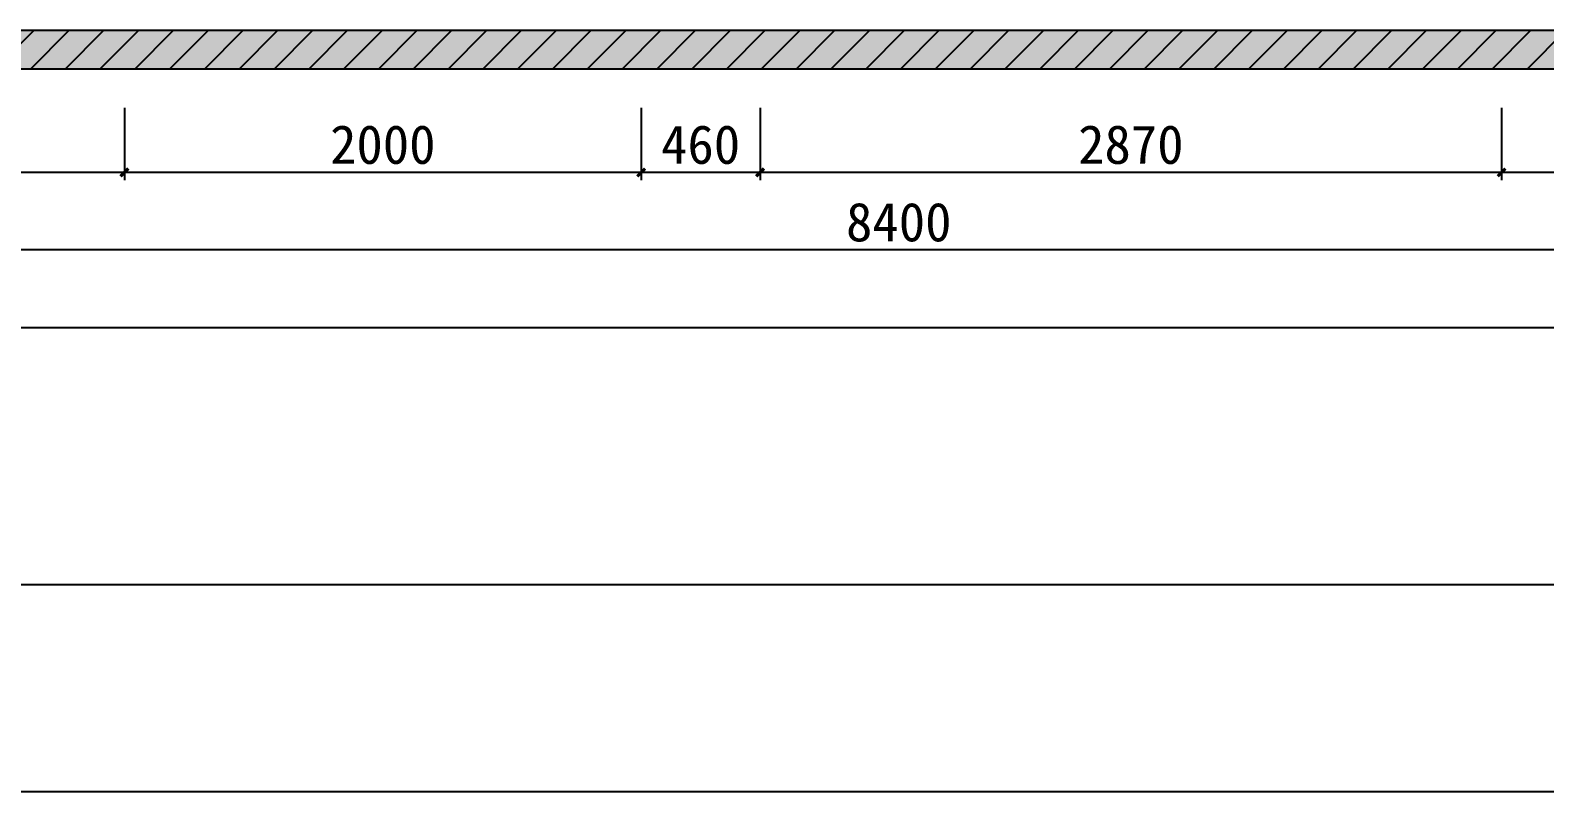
# Model space of a CAD drawing. Header units: millimetres. Extents: x 110215 to 630040, y -488650 to 141897.
# Drawn here: x 213157 to 219018, y -4761 to -1815 of the extents above; entities that cross this region are included whole.
import ezdxf
from ezdxf.xclip import XClip

# ---------------------------------------------------------------- set-up
doc = ezdxf.new("R2010")
doc.units = ezdxf.units.MM
doc.header["$LTSCALE"] = 1000
doc.header["$XCLIPFRAME"] = 0
doc.layers.get('Defpoints').update_dxf_attribs({"color": 2})
doc.layers.add('0-140c立面材料填充', color=250, linetype='Continuous')
doc.styles.add('黑体', font='simhei.ttf')
doc.dimstyles.new('50', dxfattribs={"dimscale": 50, "dimtxt": 3, "dimasz": 0.6, "dimexe": 0.6, "dimexo": 0.6, "dimtad": 1, "dimdec": 0, "dimdsep": 46, "dimtxsty": '黑体', "dimblk1": 'ARCHTICK', "dimblk2": 'ARCHTICK', "dimsah": 1, "dimcen": 0, "dimdle": 1, "dimclrd": 251, "dimclre": 251, "dimclrt": 2, "dimadec": 0, "dimazin": 0, "dimtfac": 1, "dimtdec": 0, "dimtix": 1, "dimtmove": 2, "dimatfit": 3, "dimldrblk": 'DOT', "dimfxl": 0, "dimtolj": 1, "dimtzin": 0, "dimarcsym": 0})

# ---------------------------------------------------------------- blocks, each defined once
blk = doc.blocks.new('_ArchTick')
at = {"color": 0, "linetype": 'ByBlock', "const_width": 0.4}
blk.add_lwpolyline([(-0.5, -0.5), (0.5, 0.5)], dxfattribs=at)
blk = doc.blocks.new('*D793')
at = {"color": 251, "lineweight": -2, "transparency": 16777216}
for p, q in [((301869.4, 7940.8), (301869.4, 7660.8)), ((303369.4, 7940.8), (303369.4, 7660.8)), ((303419.4, 7690.8), (301819.4, 7690.8))]:
    blk.add_line(p, q, dxfattribs=at)
at = {"layer": 'Defpoints', "color": 0, "transparency": 16777216}
for p in [(301869.4, 8090.8), (303369.4, 8090.8), (301869.4, 7690.8)]:
    blk.add_point(p, dxfattribs=at)
at = {"color": 251, "lineweight": -2, "transparency": 16777216, "xscale": 30, "yscale": 30, "zscale": 30, "rotation": 180}
blk.add_blockref('_ArchTick', (301869.4, 7690.8), dxfattribs=at)
at = {"color": 251, "lineweight": -2, "transparency": 16777216, "xscale": 30, "yscale": 30, "zscale": 30}
blk.add_blockref('_ArchTick', (303369.4, 7690.8), dxfattribs=at)
at = {"color": 2, "transparency": 16777216, "insert": (302619.4, 7797.9), "char_height": 150, "attachment_point": 5, "style": '黑体'}
blk.add_mtext('\\A1;1500', dxfattribs=at)
blk = doc.blocks.new('_DOT')
at = {"color": 0, "linetype": 'ByBlock'}
blk.add_line((-0.5, 0), (-1, 0), dxfattribs=at)
at = {"color": 0, "linetype": 'ByBlock', "const_width": 0.5}
blk.add_lwpolyline([(-0.25, 0, 1), (0.25, 0, 1)], format="xyb", close=True, dxfattribs=at)
blk = doc.blocks.new('*D794')
at = {"color": 251, "lineweight": -2, "transparency": 16777216}
for p, q in [((298999.4, 7940.8), (298999.4, 7660.8)), ((301869.4, 7940.8), (301869.4, 7660.8)), ((301919.4, 7690.8), (298949.4, 7690.8))]:
    blk.add_line(p, q, dxfattribs=at)
at = {"layer": 'Defpoints', "color": 0, "transparency": 16777216}
for p in [(298999.4, 8090.8), (301869.4, 8090.8), (298999.4, 7690.8)]:
    blk.add_point(p, dxfattribs=at)
at = {"color": 251, "lineweight": -2, "transparency": 16777216, "xscale": 30, "yscale": 30, "zscale": 30, "rotation": 180}
blk.add_blockref('_ArchTick', (298999.4, 7690.8), dxfattribs=at)
at = {"color": 251, "lineweight": -2, "transparency": 16777216, "xscale": 30, "yscale": 30, "zscale": 30}
blk.add_blockref('_ArchTick', (301869.4, 7690.8), dxfattribs=at)
at = {"color": 2, "transparency": 16777216, "insert": (300434.4, 7797.9), "char_height": 150, "attachment_point": 5, "style": '黑体'}
blk.add_mtext('\\A1;2870', dxfattribs=at)
blk = doc.blocks.new('*D795')
at = {"color": 251, "lineweight": -2, "transparency": 16777216}
for p, q in [((298539.4, 7940.8), (298539.4, 7660.8)), ((298999.4, 7940.8), (298999.4, 7660.8)), ((299049.4, 7690.8), (298489.4, 7690.8))]:
    blk.add_line(p, q, dxfattribs=at)
at = {"layer": 'Defpoints', "color": 0, "transparency": 16777216}
for p in [(298539.4, 8090.8), (298999.4, 8090.8), (298539.4, 7690.8)]:
    blk.add_point(p, dxfattribs=at)
at = {"color": 251, "lineweight": -2, "transparency": 16777216, "xscale": 30, "yscale": 30, "zscale": 30, "rotation": 180}
blk.add_blockref('_ArchTick', (298539.4, 7690.8), dxfattribs=at)
at = {"color": 251, "lineweight": -2, "transparency": 16777216, "xscale": 30, "yscale": 30, "zscale": 30}
blk.add_blockref('_ArchTick', (298999.4, 7690.8), dxfattribs=at)
at = {"color": 2, "transparency": 16777216, "insert": (298769.4, 7797.9), "char_height": 150, "attachment_point": 5, "style": '黑体'}
blk.add_mtext('\\A1;460', dxfattribs=at)
blk = doc.blocks.new('*D796')
at = {"color": 251, "lineweight": -2, "transparency": 16777216}
for p, q in [((296539.4, 7940.8), (296539.4, 7660.8)), ((298539.4, 7940.8), (298539.4, 7660.8)), ((298589.4, 7690.8), (296489.4, 7690.8))]:
    blk.add_line(p, q, dxfattribs=at)
at = {"layer": 'Defpoints', "color": 0, "transparency": 16777216}
for p in [(296539.4, 8090.8), (298539.4, 8090.8), (296539.4, 7690.8)]:
    blk.add_point(p, dxfattribs=at)
at = {"color": 251, "lineweight": -2, "transparency": 16777216, "xscale": 30, "yscale": 30, "zscale": 30, "rotation": 180}
blk.add_blockref('_ArchTick', (296539.4, 7690.8), dxfattribs=at)
at = {"color": 251, "lineweight": -2, "transparency": 16777216, "xscale": 30, "yscale": 30, "zscale": 30}
blk.add_blockref('_ArchTick', (298539.4, 7690.8), dxfattribs=at)
at = {"color": 2, "transparency": 16777216, "insert": (297539.4, 7797.9), "char_height": 150, "attachment_point": 5, "style": '黑体'}
blk.add_mtext('\\A1;2000', dxfattribs=at)
blk = doc.blocks.new('*D797')
at = {"color": 251, "lineweight": -2, "transparency": 16777216}
for p, q in [((294539.4, 7940.8), (294539.4, 7660.8)), ((296539.4, 7940.8), (296539.4, 7660.8)), ((296589.4, 7690.8), (294489.4, 7690.8))]:
    blk.add_line(p, q, dxfattribs=at)
at = {"layer": 'Defpoints', "color": 0, "transparency": 16777216}
for p in [(294539.4, 8090.8), (296539.4, 8090.8), (294539.4, 7690.8)]:
    blk.add_point(p, dxfattribs=at)
at = {"color": 251, "lineweight": -2, "transparency": 16777216, "xscale": 30, "yscale": 30, "zscale": 30, "rotation": 180}
blk.add_blockref('_ArchTick', (294539.4, 7690.8), dxfattribs=at)
at = {"color": 251, "lineweight": -2, "transparency": 16777216, "xscale": 30, "yscale": 30, "zscale": 30}
blk.add_blockref('_ArchTick', (296539.4, 7690.8), dxfattribs=at)
at = {"color": 2, "transparency": 16777216, "insert": (295539.4, 7797.9), "char_height": 150, "attachment_point": 5, "style": '黑体'}
blk.add_mtext('\\A1;2000', dxfattribs=at)
blk = doc.blocks.new('*D824')
at = {"color": 251, "lineweight": -2, "transparency": 16777216}
for p, q in [((295336.2, 7640.8), (295336.2, 7360.8)), ((303736.2, 7640.8), (303736.2, 7360.8)), ((303786.2, 7390.8), (295286.2, 7390.8))]:
    blk.add_line(p, q, dxfattribs=at)
at = {"layer": 'Defpoints', "color": 0, "transparency": 16777216}
for p in [(295336.2, 7722.1), (303736.2, 7690.8), (295336.2, 7390.8)]:
    blk.add_point(p, dxfattribs=at)
at = {"color": 251, "lineweight": -2, "transparency": 16777216, "xscale": 30, "yscale": 30, "zscale": 30, "rotation": 180}
blk.add_blockref('_ArchTick', (295336.2, 7390.8), dxfattribs=at)
at = {"color": 251, "lineweight": -2, "transparency": 16777216, "xscale": 30, "yscale": 30, "zscale": 30}
blk.add_blockref('_ArchTick', (303736.2, 7390.8), dxfattribs=at)
at = {"color": 2, "transparency": 16777216, "insert": (299536.2, 7497.9), "char_height": 150, "attachment_point": 5, "style": '黑体'}
blk.add_mtext('\\A1;8400', dxfattribs=at)
blk = doc.blocks.new('*D828')
at = {"color": 251, "lineweight": -2, "transparency": 16777216}
for p, q in [((269244.4, 7340.8), (269244.4, 7060.8)), ((351969.4, 7340.8), (351969.4, 7060.8)), ((269194.4, 7090.8), (352019.4, 7090.8))]:
    blk.add_line(p, q, dxfattribs=at)
at = {"layer": 'Defpoints', "color": 0, "transparency": 16777216}
for p in [(269244.4, 7390.8), (351969.4, 7390.8), (351969.4, 7090.8)]:
    blk.add_point(p, dxfattribs=at)
at = {"color": 251, "lineweight": -2, "transparency": 16777216, "xscale": 30, "yscale": 30, "zscale": 30, "rotation": 180}
blk.add_blockref('_ArchTick', (269244.4, 7090.8), dxfattribs=at)
at = {"color": 251, "lineweight": -2, "transparency": 16777216, "xscale": 30, "yscale": 30, "zscale": 30}
blk.add_blockref('_ArchTick', (351969.4, 7090.8), dxfattribs=at)
at = {"color": 2, "transparency": 16777216, "insert": (310606.9, 7197.1), "char_height": 150, "attachment_point": 5, "style": '黑体'}
blk.add_mtext('\\A1;82725', dxfattribs=at)
blk = doc.blocks.new('dvdfsdfs')
h = blk.add_hatch()
h.set_pattern_fill('ANSI31', color=250, scale=30)
h.paths.add_polyline_path([(269244.4, 8240.8), (351969.4, 8240.8), (351969.4, 8090.8), (269244.4, 8090.8)])
h.paths.add_polyline_path([(351969.4, 12690.4), (351969.4, 11840.4), (351369.4, 11840.4), (351369.4, 12540.4), (348969.4, 12540.4), (348969.4, 11840.4), (348469.4, 11840.4), (348469.4, 12540.4), (345044.4, 12540.4), (345044.4, 11840.4), (344444.4, 11840.4), (344444.4, 12540.4), (342914.4, 12540.4), (342914.4, 11840.4), (342314.4, 11840.4), (342314.4, 12540.4), (339414.4, 12540.4), (339414.4, 11840.4), (338914.4, 11840.4), (338914.4, 12540.4), (337814.4, 12540.4), (337814.4, 11840.4), (337214.4, 11840.4), (337214.4, 12540.4), (334680, 12540.4), (334680, 11840.4), (334080, 11840.4), (334080, 12540.4), (331929.9, 12540.4), (331929.9, 11840.4), (331429.9, 11840.4), (331429.9, 12540.4), (329129.9, 12540.4), (329129.9, 11840.4), (328629.9, 11840.4), (328629.9, 12540.4), (326379.9, 12540.4), (326379.9, 11840.4), (325779.9, 11840.4), (325779.9, 12540.4), (323329.9, 12540.4), (323329.9, 11840.4), (322829.9, 11840.4), (322829.9, 12540.4), (320329.9, 12540.4), (320329.9, 11840.4), (319829.9, 11840.4), (319829.9, 12540.4), (317681.3, 12540.4), (317681.3, 11840.4), (317081.3, 11840.4), (317081.3, 12540.4), (315231.3, 12540.4), (315231.3, 11840.4), (314695.9, 11840.4), (314695.9, 12540.4), (313897.8, 12540.4), (313897.8, 11840.4), (313318.8, 11840.4), (313318.8, 12540.4), (311318, 12540.4), (311318, 11840.4), (310691.4, 11840.4), (310691.4, 12540.4), (308229.9, 12540.4), (308229.9, 11840.4), (307729.9, 11840.4), (307729.9, 12540.4), (305779.9, 12540.4), (305779.9, 11840.4), (305179.9, 11840.4), (305179.9, 12540.4), (303430.8, 12540.4), (303430.8, 11840.4), (302930.8, 11840.4), (302930.8, 12540.4), (301180.2, 12540.4), (301180.2, 11840.4), (300580.2, 11840.4), (300580.2, 12540.4), (298430.1, 12540.4), (298430.1, 11840.4), (297830.1, 11840.4), (297830.1, 12540.4), (295530.1, 12540.4), (295530.1, 11840.4), (294930.1, 11840.4), (294930.1, 12540.4), (292779.9, 12540.4), (292779.9, 11840.4), (292179.9, 11840.4), (292179.9, 12540.4), (289928.9, 12540.4), (289928.9, 11840.4), (289428.9, 11840.4), (289428.9, 12540.4), (287128.9, 12540.4), (287128.9, 11840.4), (286628.9, 11840.4), (286628.9, 12540.4), (284355.7, 12540.4), (284355.7, 11840.4), (283756.6, 11840.4), (283756.6, 12540.4), (281529.9, 12540.4), (281529.9, 11840.4), (281029.9, 11840.4), (281029.9, 12540.4), (278729.9, 12540.4), (278729.9, 11840.4), (278229.9, 11840.4), (278229.9, 12540.4), (269843.9, 12540.4), (269843.9, 11840.4), (269244.4, 11840.4), (269244.4, 12690.4)])
at = {"layer": '0-140c立面材料填充'}
h = blk.add_hatch(dxfattribs=at)
h.set_pattern_fill('AR-CONC', color=256)
h.paths.add_polyline_path([(269244.4, 8240.8), (351969.4, 8240.8), (351969.4, 8090.8), (269244.4, 8090.8)])
blk.add_lwpolyline([(269244.4, 8240.8), (351969.4, 8240.8), (351969.4, 8090.8), (269244.4, 8090.8)], close=True)
for base, p1, p2, picture, middle in [((294539.4, 7690.8), (296539.4, 8090.8), (294539.4, 8090.8), '*D797', (295539.4, 7797.9)), ((296539.4, 7690.8), (298539.4, 8090.8), (296539.4, 8090.8), '*D796', (297539.4, 7797.9)), ((298539.4, 7690.8), (298999.4, 8090.8), (298539.4, 8090.8), '*D795', (298769.4, 7797.9)), ((298999.4, 7690.8), (301869.4, 8090.8), (298999.4, 8090.8), '*D794', (300434.4, 7797.9)), ((301869.4, 7690.8), (303369.4, 8090.8), (301869.4, 8090.8), '*D793', (302619.4, 7797.9)), ((295336.2, 7390.8), (303736.2, 7690.8), (295336.2, 7722.1), '*D824', (299536.2, 7497.9)), ((351969.4, 7090.8), (269244.4, 7390.8), (351969.4, 7390.8), '*D828', (310606.9, 7197.1))]:
    dim = blk.add_linear_dim(base=base, p1=p1, p2=p2, dimstyle='50', override={"dimfxl": 5, "dimarcsym": 1})
    dim.commit()
    dim.dimension.update_dxf_attribs({"geometry": picture, "text_midpoint": middle})

msp = doc.modelspace()

# ---------------------------------------------------------------- linework, layer by layer
msp.add_line((227396.9, -3961.1), (201851.5, -3961.1))
msp.add_lwpolyline([(201851.5, 15350.1), (227396.9, 15350.1), (227396.9, -4761.1), (201851.5, -4761.1)], close=True)

# ---------------------------------------------------------------- block references
ref = msp.add_blockref('dvdfsdfs', (-83018.2, -10055.6))
XClip(ref).set_block_clipping_path([(288024.3682720694, 6094.4817562175), (307185.7998161536, 15350.053184789)])
ref = msp.add_blockref('dvdfsdfs', (-95607.3, -10055.6))
XClip(ref).set_block_clipping_path([(329370.5288768476, 6094.4817562175), (353549.5805330921, 15350.053184789)])

doc.saveas('drawing.dxf')
